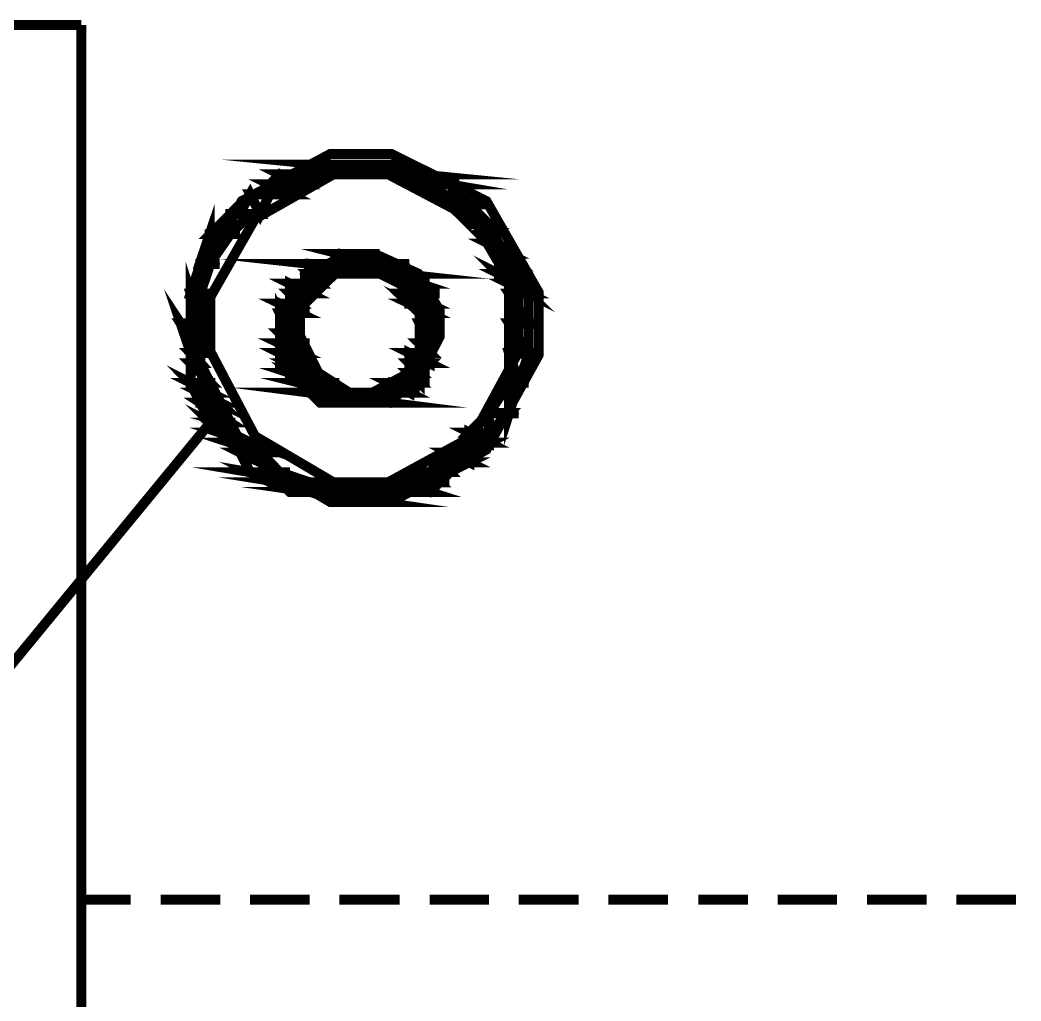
# Model space of a CAD drawing. Extents: x 0 to 210, y 0 to 297.
# Drawn here: x 81.339 to 85.606, y 249.528 to 253.711 of the extents above; entities that cross this region are included whole.
import ezdxf

# ---------------------------------------------------------------- set-up
doc = ezdxf.new("R2010")
doc.units = 0
doc.header["$MEASUREMENT"] = 0
doc.layers.add('C00-00-00-BLACK', color=7, linetype='Continuous')
doc.layers.add('CFF-00-00', color=1, linetype='Continuous')

msp = doc.modelspace()

# ---------------------------------------------------------------- linework, layer by layer
at = {"layer": 'C00-00-00-BLACK', "const_width": 0.0423}
for points in [[(81.6007, 253.69), (75.7894, 253.69)], [(81.6007, 233.641), (81.6007, 253.69)], [(81.8113, 249.96), (81.6007, 249.96)], [(82.193, 249.96), (81.9383, 249.96)], [(82.5733, 249.96), (82.32, 249.96)], [(82.9578, 249.96), (82.7003, 249.96)], [(83.3381, 249.96), (83.0848, 249.96)], [(83.7198, 249.96), (83.4651, 249.96)], [(84.1005, 249.96), (83.8468, 249.96)], [(84.4419, 249.96), (84.2299, 249.96)], [(84.8222, 249.96), (84.569, 249.96)], [(85.2039, 249.96), (84.9492, 249.96)], [(85.5846, 249.96), (85.3309, 249.96)]]:
    msp.add_lwpolyline(points, dxfattribs=at)
for points in [[(83.5505, 252.418), (83.5505, 252.549), (83.3272, 252.939), (82.9222, 253.14), (82.7885, 253.14), (82.6615, 253.14), (82.284, 252.939), (82.0663, 252.549), (82.0663, 252.418), (82.0663, 252.284), (82.284, 251.879), (82.6615, 251.656), (82.7885, 251.656), (82.9222, 251.656), (83.3272, 251.879), (83.5505, 252.284), (83.5505, 252.418)], [(82.9151, 253.095), (82.6188, 253.095), (83.0421, 253.053), (82.9151, 253.095)], [(82.6188, 253.095), (83.0421, 253.053), (82.5334, 253.053), (82.6188, 253.095)], [(82.9151, 253.095), (82.659, 253.095), (82.6163, 253.095), (82.9151, 253.095)], [(82.743, 253.095), (82.9151, 253.095), (82.659, 253.095), (82.743, 253.095)], [(82.659, 253.095), (82.9151, 253.095), (82.9578, 253.095), (82.659, 253.095)], [(83.0421, 253.01), (83.2541, 252.925), (83.1688, 252.925), (83.0421, 253.01)], [(83.4651, 252.418), (83.4651, 252.53), (83.2693, 252.863), (82.9084, 253.053), (82.7885, 253.053), (82.6752, 253.053), (82.3405, 252.863), (82.1503, 252.53), (82.1503, 252.418), (82.1503, 252.298), (82.3405, 251.937), (82.6752, 251.74), (82.7885, 251.74), (82.9084, 251.74), (83.2693, 251.937), (83.4651, 252.298), (83.4651, 252.418)], [(82.4466, 253.053), (82.532, 253.01), (82.4039, 253.01), (82.4466, 253.053)], [(82.659, 253.053), (82.4466, 253.053), (82.532, 253.01), (82.659, 253.053)], [(82.4921, 253.053), (82.6615, 253.053), (82.4495, 253.053), (82.4921, 253.053)], [(83.0393, 253.053), (83.082, 253.053), (82.4893, 253.053), (83.0393, 253.053)], [(83.0393, 253.053), (82.4893, 253.053), (83.0393, 253.053)], [(83.0421, 253.053), (82.5334, 253.053), (82.4921, 253.053), (83.0421, 253.053)], [(82.7885, 253.053), (82.4921, 253.053), (82.6615, 253.053), (82.7885, 253.053)], [(82.532, 253.053), (83.0393, 253.053), (83.082, 253.053), (82.532, 253.053)], [(83.0848, 253.053), (82.9151, 253.053), (83.1688, 253.01), (83.0848, 253.053)], [(83.0421, 253.053), (82.7885, 253.053), (83.0848, 253.053), (83.0421, 253.053)], [(82.7885, 253.053), (83.0848, 253.053), (82.9151, 253.053), (82.7885, 253.053)], [(82.9151, 253.053), (83.1688, 253.01), (82.9991, 253.01), (82.9151, 253.053)], [(82.4039, 253.01), (82.4893, 252.968), (82.3627, 252.968), (82.4039, 253.01)], [(82.532, 253.01), (82.4039, 253.01), (82.4893, 252.968), (82.532, 253.01)], [(83.1688, 253.01), (83.0421, 253.01), (83.2541, 252.925), (83.1688, 253.01)], [(83.1688, 253.01), (82.9991, 253.01), (83.0421, 253.01), (83.1688, 253.01)], [(82.9991, 253.01), (83.1688, 253.01), (83.2115, 253.01), (82.9991, 253.01)], [(82.32, 252.968), (82.3627, 252.884), (82.2745, 252.884), (82.32, 252.968)], [(82.4039, 252.968), (82.32, 252.968), (82.3627, 252.884), (82.4039, 252.968)], [(82.3627, 252.968), (82.4039, 252.968), (82.32, 252.968), (82.3627, 252.968)], [(82.4893, 252.968), (82.3627, 252.968), (82.4039, 252.968), (82.4893, 252.968)], [(83.1688, 252.925), (83.3381, 252.841), (83.2541, 252.841), (83.1688, 252.925)], [(82.2357, 252.884), (82.2357, 252.798), (82.1503, 252.798), (82.2357, 252.884)], [(83.2541, 252.925), (83.1688, 252.925), (83.3381, 252.841), (83.2541, 252.925)], [(83.2541, 252.925), (83.1688, 252.925), (83.2541, 252.925)], [(83.1688, 252.925), (83.2541, 252.925), (83.2954, 252.925), (83.1688, 252.925)], [(83.2954, 252.841), (83.3808, 252.757), (83.3381, 252.757), (83.2954, 252.841)], [(82.1475, 252.798), (82.1475, 252.671), (82.1048, 252.671), (82.1475, 252.798)], [(82.32, 252.884), (82.3627, 252.884), (82.2357, 252.884), (82.32, 252.884)], [(82.32, 252.884), (82.2357, 252.884), (82.3627, 252.884), (82.32, 252.884)], [(82.32, 252.884), (82.2357, 252.884), (82.2357, 252.798), (82.32, 252.884)], [(83.3381, 252.841), (83.2541, 252.841), (83.2954, 252.841), (83.3381, 252.841)], [(83.2541, 252.841), (83.3381, 252.841), (83.3808, 252.841), (83.2541, 252.841)], [(83.3381, 252.841), (83.2954, 252.841), (83.3808, 252.757), (83.3381, 252.841)], [(82.1076, 252.671), (82.1076, 252.545), (82.0663, 252.545), (82.1076, 252.671)], [(82.2357, 252.798), (82.1475, 252.798), (82.1475, 252.671), (82.2357, 252.798)], [(82.2357, 252.798), (82.1503, 252.798), (82.2357, 252.798)], [(82.1503, 252.798), (82.2357, 252.798), (82.2773, 252.798), (82.1503, 252.798)], [(83.3381, 252.757), (83.4238, 252.714), (83.3808, 252.714), (83.3381, 252.757)], [(83.3808, 252.757), (83.3381, 252.757), (83.4238, 252.714), (83.3808, 252.757)], [(83.3808, 252.714), (83.4651, 252.629), (83.3808, 252.629), (83.3808, 252.714)], [(83.1275, 252.418), (83.1275, 252.472), (83.0365, 252.63), (82.8506, 252.714), (82.7885, 252.714), (82.7345, 252.714), (82.5733, 252.63), (82.4893, 252.472), (82.4893, 252.418), (82.4893, 252.36), (82.5733, 252.185), (82.7345, 252.079), (82.7885, 252.079), (82.8506, 252.079), (83.0365, 252.185), (83.1275, 252.36), (83.1275, 252.418)], [(82.8312, 252.714), (82.7031, 252.714), (82.8724, 252.671), (82.8312, 252.714)], [(82.7031, 252.714), (82.8724, 252.671), (82.6615, 252.671), (82.7031, 252.714)], [(82.743, 252.714), (82.8312, 252.714), (82.7003, 252.714), (82.743, 252.714)], [(82.743, 252.714), (82.8312, 252.714), (82.8724, 252.714), (82.743, 252.714)], [(82.8312, 252.714), (82.743, 252.714), (82.8312, 252.714)], [(83.4238, 252.714), (83.3808, 252.714), (83.4651, 252.629), (83.4238, 252.714)], [(82.0663, 252.545), (82.1076, 252.415), (82.0663, 252.415), (82.0663, 252.545)], [(82.1475, 252.671), (82.1048, 252.671), (82.1475, 252.671)], [(82.1048, 252.671), (82.1475, 252.671), (82.1902, 252.671), (82.1048, 252.671)], [(82.1503, 252.671), (82.1076, 252.671), (82.1076, 252.545), (82.1503, 252.671)], [(82.9578, 252.671), (82.5761, 252.671), (82.9578, 252.629), (82.9578, 252.671)], [(83.0848, 252.418), (83.0848, 252.481), (82.8615, 252.671), (82.7885, 252.671), (82.7236, 252.671), (82.532, 252.481), (82.532, 252.418), (82.532, 252.366), (82.6107, 252.207), (82.743, 252.122), (82.7885, 252.122), (82.8407, 252.122), (82.9991, 252.207), (83.0848, 252.366), (83.0848, 252.418)], [(82.5708, 252.629), (82.6135, 252.587), (82.5708, 252.587), (82.5708, 252.629)], [(82.5761, 252.671), (82.9578, 252.629), (82.5761, 252.629), (82.5761, 252.671)], [(82.9578, 252.671), (82.6188, 252.671), (82.5761, 252.671), (82.9578, 252.671)], [(82.6163, 252.671), (82.9578, 252.671), (82.9991, 252.671), (82.6163, 252.671)], [(82.6615, 252.671), (82.9578, 252.671), (82.6188, 252.671), (82.6615, 252.671)], [(82.9151, 252.671), (82.9578, 252.671), (82.6615, 252.671), (82.9151, 252.671)], [(82.9151, 252.671), (82.6615, 252.671), (82.8724, 252.671), (82.9151, 252.671)], [(82.9151, 252.671), (82.6615, 252.671), (82.9578, 252.671), (82.9151, 252.671)], [(82.9151, 252.629), (83.0421, 252.587), (82.9578, 252.587), (82.9151, 252.629)], [(83.3808, 252.629), (83.4651, 252.587), (83.4238, 252.587), (83.3808, 252.629)], [(82.5733, 252.629), (82.659, 252.629), (82.532, 252.629), (82.5733, 252.629)], [(82.659, 252.629), (82.5708, 252.629), (82.6135, 252.587), (82.659, 252.629)], [(82.7003, 252.629), (82.743, 252.629), (82.5733, 252.629), (82.7003, 252.629)], [(82.7003, 252.629), (82.5733, 252.629), (82.7885, 252.629), (82.7003, 252.629)], [(82.659, 252.629), (82.7003, 252.629), (82.5733, 252.629), (82.659, 252.629)], [(82.659, 252.629), (82.5733, 252.629), (82.7003, 252.629), (82.659, 252.629)], [(82.659, 252.629), (82.5733, 252.629), (82.659, 252.629)], [(82.9578, 252.629), (82.7885, 252.629), (82.9578, 252.629)], [(82.7885, 252.629), (82.9578, 252.629), (82.8312, 252.629), (82.7885, 252.629)], [(82.9991, 252.629), (82.9151, 252.629), (83.0421, 252.587), (82.9991, 252.629)], [(82.9578, 252.629), (82.8283, 252.629), (82.9991, 252.629), (82.9578, 252.629)], [(82.8283, 252.629), (82.9991, 252.629), (82.8724, 252.629), (82.8283, 252.629)], [(82.8724, 252.629), (83.0019, 252.629), (83.0446, 252.629), (82.8724, 252.629)], [(83.0019, 252.629), (83.0446, 252.629), (82.8724, 252.629), (83.0019, 252.629)], [(82.9991, 252.629), (82.8724, 252.629), (82.9991, 252.629)], [(82.8724, 252.629), (82.9991, 252.629), (82.9151, 252.629), (82.8724, 252.629)], [(82.9578, 252.587), (83.0421, 252.545), (82.9991, 252.545), (82.9578, 252.587)], [(83.4651, 252.629), (83.3808, 252.629), (83.4651, 252.587), (83.4651, 252.629)], [(82.5733, 252.587), (82.4893, 252.587), (82.5733, 252.545), (82.5733, 252.587)], [(82.4893, 252.587), (82.5733, 252.545), (82.4893, 252.545), (82.4893, 252.587)], [(82.532, 252.587), (82.5733, 252.587), (82.4893, 252.587), (82.532, 252.587)], [(82.4893, 252.545), (82.532, 252.502), (82.4893, 252.502), (82.4893, 252.545)], [(82.6163, 252.587), (82.532, 252.587), (82.5733, 252.587), (82.6163, 252.587)], [(83.0421, 252.587), (82.9578, 252.587), (83.0421, 252.545), (83.0421, 252.587)], [(83.0421, 252.587), (82.9578, 252.587), (83.0421, 252.587)], [(82.9578, 252.587), (83.0421, 252.587), (83.0848, 252.587), (82.9578, 252.587)], [(83.4651, 252.587), (83.4238, 252.587), (83.5078, 252.545), (83.4651, 252.587)], [(83.4238, 252.587), (83.5078, 252.545), (83.4238, 252.545), (83.4238, 252.587)], [(83.4238, 252.545), (83.5078, 252.415), (83.4238, 252.415), (83.4238, 252.545)], [(82.0237, 252.418), (82.1076, 252.291), (82.0663, 252.291), (82.0237, 252.418)], [(82.1076, 252.545), (82.0663, 252.545), (82.1076, 252.415), (82.1076, 252.545)], [(82.0663, 252.545), (82.1076, 252.545), (82.1503, 252.545), (82.0663, 252.545)], [(82.1076, 252.545), (82.1503, 252.545), (82.0663, 252.545), (82.1076, 252.545)], [(82.4466, 252.461), (82.4893, 252.375), (82.4466, 252.375), (82.4466, 252.461)], [(82.532, 252.545), (82.4893, 252.545), (82.532, 252.502), (82.532, 252.545)], [(82.532, 252.545), (82.5733, 252.545), (82.4893, 252.545), (82.532, 252.545)], [(82.532, 252.545), (82.4893, 252.545), (82.5733, 252.545), (82.532, 252.545)], [(82.9991, 252.502), (83.0848, 252.461), (83.0421, 252.461), (82.9991, 252.502)], [(83.0848, 252.545), (82.9991, 252.545), (83.0848, 252.502), (83.0848, 252.545)], [(82.9991, 252.545), (83.0848, 252.502), (82.9991, 252.502), (82.9991, 252.545)], [(83.0848, 252.545), (83.1275, 252.545), (82.9991, 252.545), (83.0848, 252.545)], [(83.0848, 252.545), (82.9991, 252.545), (83.0421, 252.545), (83.0848, 252.545)], [(83.5078, 252.545), (83.4238, 252.545), (83.5078, 252.415), (83.5078, 252.545)], [(82.532, 252.502), (82.4466, 252.502), (82.532, 252.461), (82.532, 252.502)], [(82.4466, 252.502), (82.532, 252.461), (82.4466, 252.461), (82.4466, 252.502)], [(82.4893, 252.502), (82.532, 252.502), (82.4466, 252.502), (82.4893, 252.502)], [(82.532, 252.502), (82.4893, 252.502), (82.532, 252.502)], [(83.0848, 252.502), (82.9991, 252.502), (83.0848, 252.461), (83.0848, 252.502)], [(83.0421, 252.461), (83.0848, 252.418), (83.0421, 252.418), (83.0421, 252.461)], [(83.0421, 252.418), (83.0848, 252.332), (83.0421, 252.332), (83.0421, 252.418)], [(82.532, 252.461), (82.4466, 252.461), (82.4893, 252.375), (82.532, 252.461)], [(82.4466, 252.461), (82.532, 252.461), (82.5733, 252.461), (82.4466, 252.461)], [(82.532, 252.461), (82.5733, 252.461), (82.4466, 252.461), (82.532, 252.461)], [(83.0848, 252.461), (83.0421, 252.461), (83.0848, 252.418), (83.0848, 252.461)], [(83.0421, 252.461), (83.0848, 252.461), (83.1275, 252.461), (83.0421, 252.461)], [(83.0848, 252.461), (83.1275, 252.461), (83.0421, 252.461), (83.0848, 252.461)], [(83.4238, 252.418), (83.5078, 252.288), (83.4238, 252.288), (83.4238, 252.418)], [(82.1076, 252.418), (82.0237, 252.418), (82.1076, 252.291), (82.1076, 252.418)], [(82.0663, 252.418), (82.1076, 252.418), (82.0237, 252.418), (82.0663, 252.418)], [(82.1076, 252.418), (82.0663, 252.418), (82.1076, 252.418)], [(82.4466, 252.375), (82.4893, 252.332), (82.4466, 252.332), (82.4466, 252.375)], [(83.0848, 252.418), (83.0421, 252.418), (83.0848, 252.332), (83.0848, 252.418)], [(83.0848, 252.418), (83.0421, 252.418), (83.0848, 252.418)], [(83.0421, 252.418), (83.0848, 252.418), (83.1275, 252.418), (83.0421, 252.418)], [(83.5078, 252.418), (83.4238, 252.418), (83.5078, 252.288), (83.5078, 252.418)], [(83.4238, 252.418), (83.5078, 252.418), (83.5505, 252.418), (83.4238, 252.418)], [(83.5078, 252.418), (83.5505, 252.418), (83.4238, 252.418), (83.5078, 252.418)], [(83.4238, 252.291), (83.4651, 252.164), (83.4238, 252.164), (83.4238, 252.291)], [(82.4893, 252.375), (82.4466, 252.375), (82.4893, 252.332), (82.4893, 252.375)], [(82.4893, 252.375), (82.4466, 252.375), (82.4893, 252.375)], [(82.4466, 252.375), (82.4893, 252.375), (82.532, 252.375), (82.4466, 252.375)], [(83.0421, 252.332), (83.0848, 252.291), (83.0421, 252.291), (83.0421, 252.332)], [(82.0663, 252.291), (82.1076, 252.248), (82.0663, 252.248), (82.0663, 252.291)], [(82.532, 252.332), (82.4466, 252.332), (82.532, 252.291), (82.532, 252.332)], [(82.4466, 252.332), (82.532, 252.291), (82.4466, 252.291), (82.4466, 252.332)], [(82.532, 252.332), (82.5733, 252.332), (82.4466, 252.332), (82.532, 252.332)], [(82.532, 252.332), (82.4466, 252.332), (82.4893, 252.332), (82.532, 252.332)], [(83.0848, 252.332), (83.0421, 252.332), (83.0848, 252.291), (83.0848, 252.332)], [(83.0848, 252.332), (83.0421, 252.332), (83.0848, 252.332)], [(83.0421, 252.332), (83.0848, 252.332), (83.1275, 252.332), (83.0421, 252.332)], [(82.1076, 252.291), (82.0663, 252.291), (82.1076, 252.248), (82.1076, 252.291)], [(82.0663, 252.248), (82.1503, 252.164), (82.0663, 252.164), (82.0663, 252.248)], [(82.532, 252.291), (82.4466, 252.291), (82.532, 252.248), (82.532, 252.291)], [(82.4466, 252.291), (82.532, 252.248), (82.4466, 252.248), (82.4466, 252.291)], [(83.0848, 252.291), (82.9991, 252.291), (83.0848, 252.248), (83.0848, 252.291)], [(82.9991, 252.291), (83.0848, 252.248), (82.9991, 252.248), (82.9991, 252.291)], [(83.0421, 252.291), (83.0848, 252.291), (82.9991, 252.291), (83.0421, 252.291)], [(82.9991, 252.248), (83.0421, 252.206), (82.9991, 252.206), (82.9991, 252.248)], [(83.0848, 252.291), (83.0421, 252.291), (83.0848, 252.291)], [(83.5078, 252.291), (83.4238, 252.291), (83.4651, 252.164), (83.5078, 252.291)], [(83.4238, 252.291), (83.5078, 252.291), (83.5505, 252.291), (83.4238, 252.291)], [(83.5078, 252.291), (83.5505, 252.291), (83.4238, 252.291), (83.5078, 252.291)], [(82.1076, 252.248), (82.0663, 252.248), (82.1503, 252.164), (82.1076, 252.248)], [(82.532, 252.248), (82.4893, 252.248), (82.5761, 252.206), (82.532, 252.248)], [(82.4893, 252.206), (82.6163, 252.164), (82.532, 252.164), (82.4893, 252.206)], [(82.532, 252.248), (82.4466, 252.248), (82.532, 252.248)], [(82.4466, 252.248), (82.532, 252.248), (82.4893, 252.248), (82.4466, 252.248)], [(82.4893, 252.248), (82.5761, 252.206), (82.4893, 252.206), (82.4893, 252.248)], [(83.0848, 252.248), (82.9991, 252.248), (83.0421, 252.206), (83.0848, 252.248)], [(82.0663, 252.164), (82.1503, 252.122), (82.1076, 252.122), (82.0663, 252.164)], [(82.5733, 252.206), (82.4893, 252.206), (82.6163, 252.164), (82.5733, 252.206)], [(82.5761, 252.206), (82.4893, 252.206), (82.5761, 252.206)], [(82.4893, 252.206), (82.5761, 252.206), (82.6188, 252.206), (82.4893, 252.206)], [(82.9991, 252.206), (83.0421, 252.164), (82.9578, 252.164), (82.9991, 252.206)], [(83.0421, 252.206), (82.9991, 252.206), (83.0421, 252.164), (83.0421, 252.206)], [(83.0421, 252.206), (82.9991, 252.206), (83.0421, 252.206)], [(82.9991, 252.206), (83.0421, 252.206), (83.0848, 252.206), (82.9991, 252.206)], [(83.4238, 252.164), (83.4238, 252.034), (83.3381, 252.034), (83.4238, 252.164)], [(82.1503, 252.164), (82.0663, 252.164), (82.1503, 252.122), (82.1503, 252.164)], [(82.659, 252.164), (82.532, 252.164), (82.7003, 252.122), (82.659, 252.164)], [(82.532, 252.164), (82.7003, 252.122), (82.5733, 252.122), (82.532, 252.164)], [(82.6163, 252.164), (82.532, 252.164), (82.6163, 252.164)], [(82.532, 252.164), (82.6163, 252.164), (82.659, 252.164), (82.532, 252.164)], [(82.659, 252.164), (82.7003, 252.164), (82.532, 252.164), (82.659, 252.164)], [(82.659, 252.164), (82.532, 252.164), (82.6163, 252.164), (82.659, 252.164)], [(82.9151, 252.164), (82.9991, 252.122), (82.8724, 252.122), (82.9151, 252.164)], [(82.9991, 252.164), (82.9151, 252.164), (82.9991, 252.122), (82.9991, 252.164)], [(82.9578, 252.164), (82.9991, 252.164), (82.9151, 252.164), (82.9578, 252.164)], [(83.0421, 252.164), (82.9578, 252.164), (83.0421, 252.164)], [(82.9578, 252.164), (83.0421, 252.164), (83.0848, 252.164), (82.9578, 252.164)], [(83.0421, 252.164), (82.9578, 252.164), (82.9991, 252.164), (83.0421, 252.164)], [(83.4238, 252.164), (83.4651, 252.164), (83.5078, 252.164), (83.4238, 252.164)], [(83.4651, 252.164), (83.5078, 252.164), (83.4238, 252.164), (83.4651, 252.164)], [(83.4651, 252.164), (83.4238, 252.164), (83.4238, 252.034), (83.4651, 252.164)], [(82.1503, 252.122), (82.1076, 252.122), (82.193, 252.079), (82.1503, 252.122)], [(82.1076, 252.079), (82.2357, 251.995), (82.1503, 251.995), (82.1076, 252.079)], [(82.1076, 252.122), (82.193, 252.079), (82.1076, 252.079), (82.1076, 252.122)], [(82.9578, 252.122), (82.5761, 252.122), (82.9151, 252.079), (82.9578, 252.122)], [(82.5761, 252.122), (82.9151, 252.079), (82.6188, 252.079), (82.5761, 252.122)], [(82.743, 252.122), (82.7857, 252.122), (82.5733, 252.122), (82.743, 252.122)], [(82.743, 252.122), (82.5733, 252.122), (82.7003, 252.122), (82.743, 252.122)], [(82.5733, 252.122), (82.743, 252.122), (82.7885, 252.122), (82.5733, 252.122)], [(82.743, 252.122), (82.7885, 252.122), (82.5733, 252.122), (82.743, 252.122)], [(82.5733, 252.122), (82.743, 252.122), (82.7885, 252.122), (82.5733, 252.122)], [(82.743, 252.122), (82.7885, 252.122), (82.5733, 252.122), (82.743, 252.122)], [(82.7885, 252.122), (82.9578, 252.122), (82.743, 252.122), (82.7885, 252.122)], [(82.9578, 252.122), (82.7885, 252.122), (82.9578, 252.122)], [(82.8724, 252.122), (82.9578, 252.122), (82.8283, 252.122), (82.8724, 252.122)], [(82.9991, 252.122), (82.8724, 252.122), (82.9991, 252.122)], [(82.8724, 252.122), (82.9991, 252.122), (83.0421, 252.122), (82.8724, 252.122)], [(82.9991, 252.122), (82.8724, 252.122), (82.9578, 252.122), (82.9991, 252.122)], [(82.193, 252.079), (82.1076, 252.079), (82.2357, 251.995), (82.193, 252.079)], [(82.9151, 252.079), (82.6163, 252.079), (82.8724, 252.079), (82.9151, 252.079)], [(82.6163, 252.079), (82.8724, 252.079), (82.659, 252.079), (82.6163, 252.079)], [(82.9151, 252.079), (82.6188, 252.079), (82.9151, 252.079)], [(82.6188, 252.079), (82.9151, 252.079), (82.9578, 252.079), (82.6188, 252.079)], [(82.8724, 252.079), (82.659, 252.079), (82.7003, 252.079), (82.8724, 252.079)], [(82.659, 252.079), (82.8724, 252.079), (82.9151, 252.079), (82.659, 252.079)], [(82.8312, 252.079), (82.743, 252.079), (82.7003, 252.079), (82.8312, 252.079)], [(82.7003, 252.079), (82.8724, 252.079), (82.8312, 252.079), (82.7003, 252.079)], [(82.8312, 252.079), (82.8724, 252.079), (82.743, 252.079), (82.8312, 252.079)], [(83.3381, 252.036), (83.3381, 251.952), (83.2541, 251.952), (83.3381, 252.036)], [(82.1503, 251.995), (82.2357, 251.952), (82.193, 251.952), (82.1503, 251.995)], [(83.4238, 252.036), (83.3381, 252.036), (83.3381, 251.952), (83.4238, 252.036)], [(83.4238, 252.034), (83.3381, 252.034), (83.4238, 252.034)], [(83.3381, 252.034), (83.4238, 252.034), (83.4651, 252.034), (83.3381, 252.034)], [(82.2357, 251.952), (82.1902, 251.952), (82.32, 251.909), (82.2357, 251.952)], [(82.2357, 251.995), (82.1503, 251.995), (82.2357, 251.952), (82.2357, 251.995)], [(82.1902, 251.952), (82.32, 251.909), (82.2357, 251.909), (82.1902, 251.952)], [(82.2357, 251.909), (82.3627, 251.867), (82.2773, 251.867), (82.2357, 251.909)], [(83.3381, 251.952), (83.2541, 251.952), (83.3381, 251.909), (83.3381, 251.952)], [(83.2541, 251.952), (83.3381, 251.909), (83.2541, 251.909), (83.2541, 251.952)], [(82.32, 251.909), (82.2357, 251.909), (82.3627, 251.867), (82.32, 251.909)], [(82.2773, 251.867), (82.4466, 251.783), (82.32, 251.783), (82.2773, 251.867)], [(83.2541, 251.909), (83.2541, 251.867), (83.1688, 251.867), (83.2541, 251.909)], [(83.3381, 251.909), (83.2541, 251.909), (83.2541, 251.867), (83.3381, 251.909)], [(82.3627, 251.867), (82.2773, 251.867), (82.4466, 251.783), (82.3627, 251.867)], [(83.1688, 251.867), (83.2541, 251.825), (83.1275, 251.825), (83.1688, 251.867)], [(83.2541, 251.867), (83.1688, 251.867), (83.2541, 251.825), (83.2541, 251.867)], [(82.32, 251.783), (82.5733, 251.74), (82.4039, 251.74), (82.32, 251.783)], [(83.1275, 251.825), (83.1688, 251.783), (83.0848, 251.783), (83.1275, 251.825)], [(83.2541, 251.825), (83.1275, 251.825), (83.1688, 251.783), (83.2541, 251.825)], [(82.4466, 251.783), (82.32, 251.783), (82.5733, 251.74), (82.4466, 251.783)], [(82.4466, 251.783), (82.32, 251.783), (82.4466, 251.783)], [(82.32, 251.783), (82.4466, 251.783), (82.4893, 251.783), (82.32, 251.783)], [(83.0848, 251.783), (83.1275, 251.74), (82.9578, 251.74), (83.0848, 251.783)], [(83.1688, 251.783), (83.0848, 251.783), (83.1275, 251.74), (83.1688, 251.783)], [(82.659, 251.74), (82.4466, 251.74), (82.7003, 251.699), (82.659, 251.74)], [(82.8724, 251.656), (82.7031, 251.656), (82.5761, 251.699), (82.8724, 251.656)], [(82.5733, 251.74), (82.4039, 251.74), (82.659, 251.74), (82.5733, 251.74)], [(82.4039, 251.74), (82.659, 251.74), (82.4466, 251.74), (82.4039, 251.74)], [(82.4466, 251.74), (82.7003, 251.699), (82.4893, 251.699), (82.4466, 251.74)], [(82.9578, 251.74), (83.0848, 251.699), (82.8312, 251.699), (82.9578, 251.74)], [(83.1275, 251.74), (82.9578, 251.74), (83.0848, 251.699), (83.1275, 251.74)], [(83.1275, 251.74), (82.9578, 251.74), (83.1275, 251.74)], [(82.9578, 251.74), (83.1275, 251.74), (83.1688, 251.74), (82.9578, 251.74)], [(82.5733, 251.699), (82.9578, 251.699), (82.8724, 251.656), (82.5733, 251.699)], [(82.8312, 251.699), (82.8724, 251.699), (82.4893, 251.699), (82.8312, 251.699)], [(82.8312, 251.699), (82.4893, 251.699), (82.7031, 251.699), (82.8312, 251.699)], [(83.0421, 251.699), (82.4921, 251.699), (82.9991, 251.699), (83.0421, 251.699)], [(82.4921, 251.699), (82.9991, 251.699), (82.5761, 251.699), (82.4921, 251.699)], [(82.9578, 251.699), (82.9991, 251.699), (82.5761, 251.699), (82.9578, 251.699)], [(82.9578, 251.699), (82.5761, 251.699), (82.9991, 251.699), (82.9578, 251.699)], [(83.0421, 251.699), (83.0848, 251.699), (82.8312, 251.699), (83.0421, 251.699)], [(83.0421, 251.699), (82.8312, 251.699), (83.0848, 251.699), (83.0421, 251.699)], [(82.8724, 251.656), (82.9151, 251.656), (82.7031, 251.656), (82.8724, 251.656)]]:
    msp.add_lwpolyline(points, close=True, dxfattribs=at)
at = {"layer": 'C00-00-00-BLACK'}
for points in [[(82.6188, 253.095), (83.0421, 253.053), (82.5334, 253.053), (82.6188, 253.095)], [(82.9151, 253.095), (82.659, 253.095), (82.6163, 253.095), (82.9151, 253.095)], [(82.9151, 253.095), (82.6188, 253.095), (83.0421, 253.053), (82.9151, 253.095)], [(82.743, 253.095), (82.9151, 253.095), (82.659, 253.095), (82.743, 253.095)], [(82.659, 253.095), (82.9151, 253.095), (82.9578, 253.095), (82.659, 253.095)], [(82.4466, 253.053), (82.532, 253.01), (82.4039, 253.01), (82.4466, 253.053)], [(82.659, 253.053), (82.4466, 253.053), (82.532, 253.01), (82.659, 253.053)], [(82.4921, 253.053), (82.6615, 253.053), (82.4495, 253.053), (82.4921, 253.053)], [(83.0393, 253.053), (83.082, 253.053), (82.4893, 253.053), (83.0393, 253.053)], [(83.0393, 253.053), (82.4893, 253.053), (83.0393, 253.053)], [(83.0421, 253.053), (82.5334, 253.053), (82.4921, 253.053), (83.0421, 253.053)], [(82.7885, 253.053), (82.4921, 253.053), (82.6615, 253.053), (82.7885, 253.053)], [(82.532, 253.053), (83.0393, 253.053), (83.082, 253.053), (82.532, 253.053)], [(83.0421, 253.053), (82.7885, 253.053), (83.0848, 253.053), (83.0421, 253.053)], [(82.7885, 253.053), (83.0848, 253.053), (82.9151, 253.053), (82.7885, 253.053)], [(83.0848, 253.053), (82.9151, 253.053), (83.1688, 253.01), (83.0848, 253.053)], [(82.9151, 253.053), (83.1688, 253.01), (82.9991, 253.01), (82.9151, 253.053)], [(82.4039, 253.01), (82.4893, 252.968), (82.3627, 252.968), (82.4039, 253.01)], [(82.532, 253.01), (82.4039, 253.01), (82.4893, 252.968), (82.532, 253.01)], [(83.1688, 253.01), (82.9991, 253.01), (83.0421, 253.01), (83.1688, 253.01)], [(82.9991, 253.01), (83.1688, 253.01), (83.2115, 253.01), (82.9991, 253.01)], [(83.1688, 253.01), (83.0421, 253.01), (83.2541, 252.925), (83.1688, 253.01)], [(83.0421, 253.01), (83.2541, 252.925), (83.1688, 252.925), (83.0421, 253.01)], [(82.32, 252.968), (82.3627, 252.884), (82.2745, 252.884), (82.32, 252.968)], [(82.3627, 252.968), (82.4039, 252.968), (82.32, 252.968), (82.3627, 252.968)], [(82.4039, 252.968), (82.32, 252.968), (82.3627, 252.884), (82.4039, 252.968)], [(82.4893, 252.968), (82.3627, 252.968), (82.4039, 252.968), (82.4893, 252.968)], [(83.2541, 252.925), (83.1688, 252.925), (83.2541, 252.925)], [(83.1688, 252.925), (83.2541, 252.925), (83.2954, 252.925), (83.1688, 252.925)], [(83.2541, 252.925), (83.1688, 252.925), (83.3381, 252.841), (83.2541, 252.925)], [(83.1688, 252.925), (83.3381, 252.841), (83.2541, 252.841), (83.1688, 252.925)], [(82.2357, 252.884), (82.2357, 252.798), (82.1503, 252.798), (82.2357, 252.884)], [(82.32, 252.884), (82.3627, 252.884), (82.2357, 252.884), (82.32, 252.884)], [(82.32, 252.884), (82.2357, 252.884), (82.3627, 252.884), (82.32, 252.884)], [(82.32, 252.884), (82.2357, 252.884), (82.2357, 252.798), (82.32, 252.884)], [(83.3381, 252.841), (83.2541, 252.841), (83.2954, 252.841), (83.3381, 252.841)], [(83.2541, 252.841), (83.3381, 252.841), (83.3808, 252.841), (83.2541, 252.841)], [(83.3381, 252.841), (83.2954, 252.841), (83.3808, 252.757), (83.3381, 252.841)], [(83.2954, 252.841), (83.3808, 252.757), (83.3381, 252.757), (83.2954, 252.841)], [(82.1475, 252.798), (82.1475, 252.671), (82.1048, 252.671), (82.1475, 252.798)], [(82.2357, 252.798), (82.1475, 252.798), (82.1475, 252.671), (82.2357, 252.798)], [(82.2357, 252.798), (82.1503, 252.798), (82.2357, 252.798)], [(82.1503, 252.798), (82.2357, 252.798), (82.2773, 252.798), (82.1503, 252.798)], [(83.3808, 252.757), (83.3381, 252.757), (83.4238, 252.714), (83.3808, 252.757)], [(83.3381, 252.757), (83.4238, 252.714), (83.3808, 252.714), (83.3381, 252.757)], [(82.7031, 252.714), (82.8724, 252.671), (82.6615, 252.671), (82.7031, 252.714)], [(82.743, 252.714), (82.8312, 252.714), (82.7003, 252.714), (82.743, 252.714)], [(82.8312, 252.714), (82.7031, 252.714), (82.8724, 252.671), (82.8312, 252.714)], [(82.743, 252.714), (82.8312, 252.714), (82.8724, 252.714), (82.743, 252.714)], [(82.8312, 252.714), (82.743, 252.714), (82.8312, 252.714)], [(83.4238, 252.714), (83.3808, 252.714), (83.4651, 252.629), (83.4238, 252.714)], [(83.3808, 252.714), (83.4651, 252.629), (83.3808, 252.629), (83.3808, 252.714)], [(82.1076, 252.671), (82.1076, 252.545), (82.0663, 252.545), (82.1076, 252.671)], [(82.1475, 252.671), (82.1048, 252.671), (82.1475, 252.671)], [(82.1048, 252.671), (82.1475, 252.671), (82.1902, 252.671), (82.1048, 252.671)], [(82.1503, 252.671), (82.1076, 252.671), (82.1076, 252.545), (82.1503, 252.671)], [(82.9578, 252.671), (82.6188, 252.671), (82.5761, 252.671), (82.9578, 252.671)], [(82.9578, 252.671), (82.5761, 252.671), (82.9578, 252.629), (82.9578, 252.671)], [(82.5761, 252.671), (82.9578, 252.629), (82.5761, 252.629), (82.5761, 252.671)], [(82.6163, 252.671), (82.9578, 252.671), (82.9991, 252.671), (82.6163, 252.671)], [(82.6615, 252.671), (82.9578, 252.671), (82.6188, 252.671), (82.6615, 252.671)], [(82.9151, 252.671), (82.9578, 252.671), (82.6615, 252.671), (82.9151, 252.671)], [(82.9151, 252.671), (82.6615, 252.671), (82.8724, 252.671), (82.9151, 252.671)], [(82.9151, 252.671), (82.6615, 252.671), (82.9578, 252.671), (82.9151, 252.671)], [(82.5733, 252.629), (82.659, 252.629), (82.532, 252.629), (82.5733, 252.629)], [(82.659, 252.629), (82.5708, 252.629), (82.6135, 252.587), (82.659, 252.629)], [(82.5708, 252.629), (82.6135, 252.587), (82.5708, 252.587), (82.5708, 252.629)], [(82.7003, 252.629), (82.743, 252.629), (82.5733, 252.629), (82.7003, 252.629)], [(82.7003, 252.629), (82.5733, 252.629), (82.7885, 252.629), (82.7003, 252.629)], [(82.659, 252.629), (82.7003, 252.629), (82.5733, 252.629), (82.659, 252.629)], [(82.659, 252.629), (82.5733, 252.629), (82.7003, 252.629), (82.659, 252.629)], [(82.659, 252.629), (82.5733, 252.629), (82.659, 252.629)], [(82.9578, 252.629), (82.7885, 252.629), (82.9578, 252.629)], [(82.7885, 252.629), (82.9578, 252.629), (82.8312, 252.629), (82.7885, 252.629)], [(82.9578, 252.629), (82.8283, 252.629), (82.9991, 252.629), (82.9578, 252.629)], [(82.8283, 252.629), (82.9991, 252.629), (82.8724, 252.629), (82.8283, 252.629)], [(82.8724, 252.629), (83.0019, 252.629), (83.0446, 252.629), (82.8724, 252.629)], [(83.0019, 252.629), (83.0446, 252.629), (82.8724, 252.629), (83.0019, 252.629)], [(82.9991, 252.629), (82.8724, 252.629), (82.9991, 252.629)], [(82.8724, 252.629), (82.9991, 252.629), (82.9151, 252.629), (82.8724, 252.629)], [(82.9991, 252.629), (82.9151, 252.629), (83.0421, 252.587), (82.9991, 252.629)], [(82.9151, 252.629), (83.0421, 252.587), (82.9578, 252.587), (82.9151, 252.629)], [(83.4651, 252.629), (83.3808, 252.629), (83.4651, 252.587), (83.4651, 252.629)], [(83.3808, 252.629), (83.4651, 252.587), (83.4238, 252.587), (83.3808, 252.629)], [(82.532, 252.587), (82.5733, 252.587), (82.4893, 252.587), (82.532, 252.587)], [(82.5733, 252.587), (82.4893, 252.587), (82.5733, 252.545), (82.5733, 252.587)], [(82.4893, 252.587), (82.5733, 252.545), (82.4893, 252.545), (82.4893, 252.587)], [(82.6163, 252.587), (82.532, 252.587), (82.5733, 252.587), (82.6163, 252.587)], [(83.0421, 252.587), (82.9578, 252.587), (83.0421, 252.587)], [(82.9578, 252.587), (83.0421, 252.587), (83.0848, 252.587), (82.9578, 252.587)], [(83.0421, 252.587), (82.9578, 252.587), (83.0421, 252.545), (83.0421, 252.587)], [(82.9578, 252.587), (83.0421, 252.545), (82.9991, 252.545), (82.9578, 252.587)], [(83.4651, 252.587), (83.4238, 252.587), (83.5078, 252.545), (83.4651, 252.587)], [(83.4238, 252.587), (83.5078, 252.545), (83.4238, 252.545), (83.4238, 252.587)], [(82.0663, 252.545), (82.1076, 252.545), (82.1503, 252.545), (82.0663, 252.545)], [(82.1076, 252.545), (82.1503, 252.545), (82.0663, 252.545), (82.1076, 252.545)], [(82.1076, 252.545), (82.0663, 252.545), (82.1076, 252.415), (82.1076, 252.545)], [(82.0663, 252.545), (82.1076, 252.415), (82.0663, 252.415), (82.0663, 252.545)], [(82.532, 252.545), (82.5733, 252.545), (82.4893, 252.545), (82.532, 252.545)], [(82.532, 252.545), (82.4893, 252.545), (82.5733, 252.545), (82.532, 252.545)], [(82.532, 252.545), (82.4893, 252.545), (82.532, 252.502), (82.532, 252.545)], [(82.4893, 252.545), (82.532, 252.502), (82.4893, 252.502), (82.4893, 252.545)], [(83.0848, 252.545), (83.1275, 252.545), (82.9991, 252.545), (83.0848, 252.545)], [(83.0848, 252.545), (82.9991, 252.545), (83.0421, 252.545), (83.0848, 252.545)], [(83.0848, 252.545), (82.9991, 252.545), (83.0848, 252.502), (83.0848, 252.545)], [(82.9991, 252.545), (83.0848, 252.502), (82.9991, 252.502), (82.9991, 252.545)], [(83.5078, 252.545), (83.4238, 252.545), (83.5078, 252.415), (83.5078, 252.545)], [(83.4238, 252.545), (83.5078, 252.415), (83.4238, 252.415), (83.4238, 252.545)], [(82.4893, 252.502), (82.532, 252.502), (82.4466, 252.502), (82.4893, 252.502)], [(82.532, 252.502), (82.4466, 252.502), (82.532, 252.461), (82.532, 252.502)], [(82.4466, 252.502), (82.532, 252.461), (82.4466, 252.461), (82.4466, 252.502)], [(82.4466, 252.461), (82.532, 252.461), (82.5733, 252.461), (82.4466, 252.461)], [(82.532, 252.461), (82.5733, 252.461), (82.4466, 252.461), (82.532, 252.461)], [(82.532, 252.461), (82.4466, 252.461), (82.4893, 252.375), (82.532, 252.461)], [(82.4466, 252.461), (82.4893, 252.375), (82.4466, 252.375), (82.4466, 252.461)], [(82.532, 252.502), (82.4893, 252.502), (82.532, 252.502)], [(83.0848, 252.502), (82.9991, 252.502), (83.0848, 252.461), (83.0848, 252.502)], [(82.9991, 252.502), (83.0848, 252.461), (83.0421, 252.461), (82.9991, 252.502)], [(83.0421, 252.461), (83.0848, 252.461), (83.1275, 252.461), (83.0421, 252.461)], [(83.0848, 252.461), (83.1275, 252.461), (83.0421, 252.461), (83.0848, 252.461)], [(83.0848, 252.461), (83.0421, 252.461), (83.0848, 252.418), (83.0848, 252.461)], [(83.0421, 252.461), (83.0848, 252.418), (83.0421, 252.418), (83.0421, 252.461)], [(82.0663, 252.418), (82.1076, 252.418), (82.0237, 252.418), (82.0663, 252.418)], [(82.1076, 252.418), (82.0237, 252.418), (82.1076, 252.291), (82.1076, 252.418)], [(82.0237, 252.418), (82.1076, 252.291), (82.0663, 252.291), (82.0237, 252.418)], [(82.1076, 252.418), (82.0663, 252.418), (82.1076, 252.418)], [(83.0848, 252.418), (83.0421, 252.418), (83.0848, 252.418)], [(83.0421, 252.418), (83.0848, 252.418), (83.1275, 252.418), (83.0421, 252.418)], [(83.0848, 252.418), (83.0421, 252.418), (83.0848, 252.332), (83.0848, 252.418)], [(83.0421, 252.418), (83.0848, 252.332), (83.0421, 252.332), (83.0421, 252.418)], [(83.4238, 252.418), (83.5078, 252.418), (83.5505, 252.418), (83.4238, 252.418)], [(83.5078, 252.418), (83.5505, 252.418), (83.4238, 252.418), (83.5078, 252.418)], [(83.5078, 252.418), (83.4238, 252.418), (83.5078, 252.288), (83.5078, 252.418)], [(83.4238, 252.418), (83.5078, 252.288), (83.4238, 252.288), (83.4238, 252.418)], [(82.4893, 252.375), (82.4466, 252.375), (82.4893, 252.375)], [(82.4466, 252.375), (82.4893, 252.375), (82.532, 252.375), (82.4466, 252.375)], [(82.4893, 252.375), (82.4466, 252.375), (82.4893, 252.332), (82.4893, 252.375)], [(82.4466, 252.375), (82.4893, 252.332), (82.4466, 252.332), (82.4466, 252.375)], [(82.1076, 252.291), (82.0663, 252.291), (82.1076, 252.248), (82.1076, 252.291)], [(82.0663, 252.291), (82.1076, 252.248), (82.0663, 252.248), (82.0663, 252.291)], [(82.532, 252.332), (82.5733, 252.332), (82.4466, 252.332), (82.532, 252.332)], [(82.532, 252.332), (82.4466, 252.332), (82.4893, 252.332), (82.532, 252.332)], [(82.532, 252.332), (82.4466, 252.332), (82.532, 252.291), (82.532, 252.332)], [(82.4466, 252.332), (82.532, 252.291), (82.4466, 252.291), (82.4466, 252.332)], [(82.532, 252.291), (82.4466, 252.291), (82.532, 252.248), (82.532, 252.291)], [(82.4466, 252.291), (82.532, 252.248), (82.4466, 252.248), (82.4466, 252.291)], [(83.0421, 252.291), (83.0848, 252.291), (82.9991, 252.291), (83.0421, 252.291)], [(83.0848, 252.291), (82.9991, 252.291), (83.0848, 252.248), (83.0848, 252.291)], [(82.9991, 252.291), (83.0848, 252.248), (82.9991, 252.248), (82.9991, 252.291)], [(83.0848, 252.332), (83.0421, 252.332), (83.0848, 252.332)], [(83.0421, 252.332), (83.0848, 252.332), (83.1275, 252.332), (83.0421, 252.332)], [(83.0848, 252.332), (83.0421, 252.332), (83.0848, 252.291), (83.0848, 252.332)], [(83.0421, 252.332), (83.0848, 252.291), (83.0421, 252.291), (83.0421, 252.332)], [(83.0848, 252.291), (83.0421, 252.291), (83.0848, 252.291)], [(83.4238, 252.291), (83.5078, 252.291), (83.5505, 252.291), (83.4238, 252.291)], [(83.5078, 252.291), (83.5505, 252.291), (83.4238, 252.291), (83.5078, 252.291)], [(83.5078, 252.291), (83.4238, 252.291), (83.4651, 252.164), (83.5078, 252.291)], [(83.4238, 252.291), (83.4651, 252.164), (83.4238, 252.164), (83.4238, 252.291)], [(82.1076, 252.248), (82.0663, 252.248), (82.1503, 252.164), (82.1076, 252.248)], [(82.0663, 252.248), (82.1503, 252.164), (82.0663, 252.164), (82.0663, 252.248)], [(82.532, 252.248), (82.4466, 252.248), (82.532, 252.248)], [(82.4466, 252.248), (82.532, 252.248), (82.4893, 252.248), (82.4466, 252.248)], [(82.532, 252.248), (82.4893, 252.248), (82.5761, 252.206), (82.532, 252.248)], [(82.4893, 252.248), (82.5761, 252.206), (82.4893, 252.206), (82.4893, 252.248)], [(83.0848, 252.248), (82.9991, 252.248), (83.0421, 252.206), (83.0848, 252.248)], [(82.9991, 252.248), (83.0421, 252.206), (82.9991, 252.206), (82.9991, 252.248)], [(82.5761, 252.206), (82.4893, 252.206), (82.5761, 252.206)], [(82.4893, 252.206), (82.5761, 252.206), (82.6188, 252.206), (82.4893, 252.206)], [(82.5733, 252.206), (82.4893, 252.206), (82.6163, 252.164), (82.5733, 252.206)], [(82.4893, 252.206), (82.6163, 252.164), (82.532, 252.164), (82.4893, 252.206)], [(82.9991, 252.206), (83.0421, 252.164), (82.9578, 252.164), (82.9991, 252.206)], [(83.0421, 252.206), (82.9991, 252.206), (83.0421, 252.206)], [(82.9991, 252.206), (83.0421, 252.206), (83.0848, 252.206), (82.9991, 252.206)], [(83.0421, 252.206), (82.9991, 252.206), (83.0421, 252.164), (83.0421, 252.206)], [(82.1503, 252.164), (82.0663, 252.164), (82.1503, 252.122), (82.1503, 252.164)], [(82.0663, 252.164), (82.1503, 252.122), (82.1076, 252.122), (82.0663, 252.164)], [(82.6163, 252.164), (82.532, 252.164), (82.6163, 252.164)], [(82.532, 252.164), (82.6163, 252.164), (82.659, 252.164), (82.532, 252.164)], [(82.659, 252.164), (82.7003, 252.164), (82.532, 252.164), (82.659, 252.164)], [(82.659, 252.164), (82.532, 252.164), (82.6163, 252.164), (82.659, 252.164)], [(82.659, 252.164), (82.532, 252.164), (82.7003, 252.122), (82.659, 252.164)], [(82.532, 252.164), (82.7003, 252.122), (82.5733, 252.122), (82.532, 252.164)], [(82.9151, 252.164), (82.9991, 252.122), (82.8724, 252.122), (82.9151, 252.164)], [(82.9578, 252.164), (82.9991, 252.164), (82.9151, 252.164), (82.9578, 252.164)], [(82.9991, 252.164), (82.9151, 252.164), (82.9991, 252.122), (82.9991, 252.164)], [(83.0421, 252.164), (82.9578, 252.164), (83.0421, 252.164)], [(82.9578, 252.164), (83.0421, 252.164), (83.0848, 252.164), (82.9578, 252.164)], [(83.0421, 252.164), (82.9578, 252.164), (82.9991, 252.164), (83.0421, 252.164)], [(83.4238, 252.164), (83.4238, 252.034), (83.3381, 252.034), (83.4238, 252.164)], [(83.4238, 252.164), (83.4651, 252.164), (83.5078, 252.164), (83.4238, 252.164)], [(83.4651, 252.164), (83.5078, 252.164), (83.4238, 252.164), (83.4651, 252.164)], [(83.4651, 252.164), (83.4238, 252.164), (83.4238, 252.034), (83.4651, 252.164)], [(82.1503, 252.122), (82.1076, 252.122), (82.193, 252.079), (82.1503, 252.122)], [(82.1076, 252.122), (82.193, 252.079), (82.1076, 252.079), (82.1076, 252.122)], [(82.743, 252.122), (82.7857, 252.122), (82.5733, 252.122), (82.743, 252.122)], [(82.743, 252.122), (82.5733, 252.122), (82.7003, 252.122), (82.743, 252.122)], [(82.5733, 252.122), (82.743, 252.122), (82.7885, 252.122), (82.5733, 252.122)], [(82.743, 252.122), (82.7885, 252.122), (82.5733, 252.122), (82.743, 252.122)], [(82.5733, 252.122), (82.743, 252.122), (82.7885, 252.122), (82.5733, 252.122)], [(82.743, 252.122), (82.7885, 252.122), (82.5733, 252.122), (82.743, 252.122)], [(82.9578, 252.122), (82.5761, 252.122), (82.9151, 252.079), (82.9578, 252.122)], [(82.5761, 252.122), (82.9151, 252.079), (82.6188, 252.079), (82.5761, 252.122)], [(82.7885, 252.122), (82.9578, 252.122), (82.743, 252.122), (82.7885, 252.122)], [(82.9578, 252.122), (82.7885, 252.122), (82.9578, 252.122)], [(82.8724, 252.122), (82.9578, 252.122), (82.8283, 252.122), (82.8724, 252.122)], [(82.9991, 252.122), (82.8724, 252.122), (82.9991, 252.122)], [(82.8724, 252.122), (82.9991, 252.122), (83.0421, 252.122), (82.8724, 252.122)], [(82.9991, 252.122), (82.8724, 252.122), (82.9578, 252.122), (82.9991, 252.122)], [(82.193, 252.079), (82.1076, 252.079), (82.2357, 251.995), (82.193, 252.079)], [(82.1076, 252.079), (82.2357, 251.995), (82.1503, 251.995), (82.1076, 252.079)], [(82.9151, 252.079), (82.6163, 252.079), (82.8724, 252.079), (82.9151, 252.079)], [(82.6163, 252.079), (82.8724, 252.079), (82.659, 252.079), (82.6163, 252.079)], [(82.9151, 252.079), (82.6188, 252.079), (82.9151, 252.079)], [(82.6188, 252.079), (82.9151, 252.079), (82.9578, 252.079), (82.6188, 252.079)], [(82.8724, 252.079), (82.659, 252.079), (82.7003, 252.079), (82.8724, 252.079)], [(82.659, 252.079), (82.8724, 252.079), (82.9151, 252.079), (82.659, 252.079)], [(82.8312, 252.079), (82.743, 252.079), (82.7003, 252.079), (82.8312, 252.079)], [(82.7003, 252.079), (82.8724, 252.079), (82.8312, 252.079), (82.7003, 252.079)], [(82.8312, 252.079), (82.8724, 252.079), (82.743, 252.079), (82.8312, 252.079)], [(83.3381, 252.036), (83.3381, 251.952), (83.2541, 251.952), (83.3381, 252.036)], [(83.4238, 252.036), (83.3381, 252.036), (83.3381, 251.952), (83.4238, 252.036)], [(83.4238, 252.034), (83.3381, 252.034), (83.4238, 252.034)], [(83.3381, 252.034), (83.4238, 252.034), (83.4651, 252.034), (83.3381, 252.034)], [(82.2357, 251.995), (82.1503, 251.995), (82.2357, 251.952), (82.2357, 251.995)], [(82.1503, 251.995), (82.2357, 251.952), (82.193, 251.952), (82.1503, 251.995)], [(82.2357, 251.952), (82.1902, 251.952), (82.32, 251.909), (82.2357, 251.952)], [(82.1902, 251.952), (82.32, 251.909), (82.2357, 251.909), (82.1902, 251.952)], [(83.3381, 251.952), (83.2541, 251.952), (83.3381, 251.909), (83.3381, 251.952)], [(83.2541, 251.952), (83.3381, 251.909), (83.2541, 251.909), (83.2541, 251.952)], [(82.32, 251.909), (82.2357, 251.909), (82.3627, 251.867), (82.32, 251.909)], [(82.2357, 251.909), (82.3627, 251.867), (82.2773, 251.867), (82.2357, 251.909)], [(83.2541, 251.909), (83.2541, 251.867), (83.1688, 251.867), (83.2541, 251.909)], [(83.3381, 251.909), (83.2541, 251.909), (83.2541, 251.867), (83.3381, 251.909)], [(82.3627, 251.867), (82.2773, 251.867), (82.4466, 251.783), (82.3627, 251.867)], [(82.2773, 251.867), (82.4466, 251.783), (82.32, 251.783), (82.2773, 251.867)], [(83.1688, 251.867), (83.2541, 251.825), (83.1275, 251.825), (83.1688, 251.867)], [(83.2541, 251.867), (83.1688, 251.867), (83.2541, 251.825), (83.2541, 251.867)], [(83.1275, 251.825), (83.1688, 251.783), (83.0848, 251.783), (83.1275, 251.825)], [(83.2541, 251.825), (83.1275, 251.825), (83.1688, 251.783), (83.2541, 251.825)], [(82.4466, 251.783), (82.32, 251.783), (82.4466, 251.783)], [(82.32, 251.783), (82.4466, 251.783), (82.4893, 251.783), (82.32, 251.783)], [(82.4466, 251.783), (82.32, 251.783), (82.5733, 251.74), (82.4466, 251.783)], [(82.32, 251.783), (82.5733, 251.74), (82.4039, 251.74), (82.32, 251.783)], [(83.0848, 251.783), (83.1275, 251.74), (82.9578, 251.74), (83.0848, 251.783)], [(83.1688, 251.783), (83.0848, 251.783), (83.1275, 251.74), (83.1688, 251.783)], [(82.5733, 251.74), (82.4039, 251.74), (82.659, 251.74), (82.5733, 251.74)], [(82.4039, 251.74), (82.659, 251.74), (82.4466, 251.74), (82.4039, 251.74)], [(82.659, 251.74), (82.4466, 251.74), (82.7003, 251.699), (82.659, 251.74)], [(82.4466, 251.74), (82.7003, 251.699), (82.4893, 251.699), (82.4466, 251.74)], [(82.9578, 251.74), (83.0848, 251.699), (82.8312, 251.699), (82.9578, 251.74)], [(83.1275, 251.74), (82.9578, 251.74), (83.1275, 251.74)], [(82.9578, 251.74), (83.1275, 251.74), (83.1688, 251.74), (82.9578, 251.74)], [(83.1275, 251.74), (82.9578, 251.74), (83.0848, 251.699), (83.1275, 251.74)], [(82.8312, 251.699), (82.8724, 251.699), (82.4893, 251.699), (82.8312, 251.699)], [(82.8312, 251.699), (82.4893, 251.699), (82.7031, 251.699), (82.8312, 251.699)], [(83.0421, 251.699), (82.4921, 251.699), (82.9991, 251.699), (83.0421, 251.699)], [(82.4921, 251.699), (82.9991, 251.699), (82.5761, 251.699), (82.4921, 251.699)], [(82.5733, 251.699), (82.9578, 251.699), (82.8724, 251.656), (82.5733, 251.699)], [(82.9578, 251.699), (82.9991, 251.699), (82.5761, 251.699), (82.9578, 251.699)], [(82.9578, 251.699), (82.5761, 251.699), (82.9991, 251.699), (82.9578, 251.699)], [(82.8724, 251.656), (82.7031, 251.656), (82.5761, 251.699), (82.8724, 251.656)], [(83.0421, 251.699), (83.0848, 251.699), (82.8312, 251.699), (83.0421, 251.699)], [(83.0421, 251.699), (82.8312, 251.699), (83.0848, 251.699), (83.0421, 251.699)], [(82.8724, 251.656), (82.9151, 251.656), (82.7031, 251.656), (82.8724, 251.656)]]:
    msp.add_lwpolyline(points, close=True, dxfattribs=at)
at = {"layer": 'CFF-00-00', "const_width": 0.0423}
msp.add_lwpolyline([(82.1503, 251.995), (80.2005, 249.621)], dxfattribs=at)

doc.saveas('drawing.dxf')
